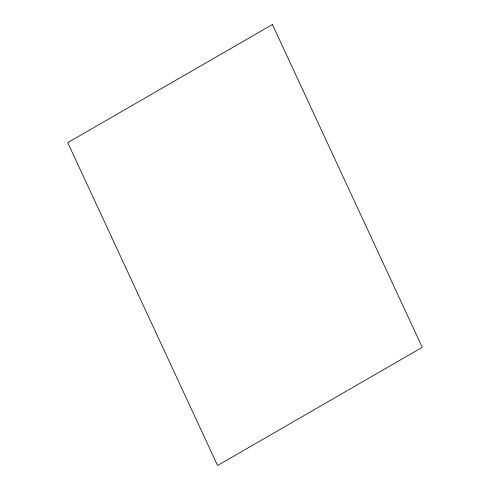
<?xml version="1.0" encoding="UTF-8"?>
<svg xmlns="http://www.w3.org/2000/svg" width="490" height="490" viewBox="0 0 490 490"><rect width="100%" height="100%" fill="white"/><g stroke="black" fill="none" stroke-linecap="round" stroke-linejoin="round"><path stroke-width="0.73" d="M272.422 24.5L67.749 142.663L217.578 465.5L422.251 347.337L272.422 24.5"/></g></svg>
